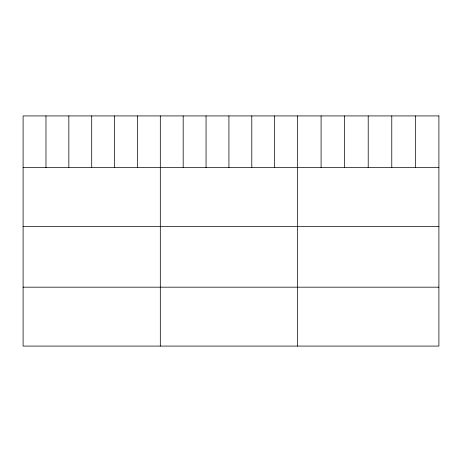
<?xml version="1.0" encoding="UTF-8"?>
<svg xmlns="http://www.w3.org/2000/svg" width="462" height="462" viewBox="0 0 462 462"><rect width="100%" height="100%" fill="white"/><g stroke="black" fill="none" stroke-linecap="round" stroke-linejoin="round"><path stroke-width="0.69" d="M23.1 167.596L438.9 167.596M23.1 226.495L438.9 226.495M23.1 287.179L438.9 287.179M415.338 115.922L415.338 167.596M391.776 115.922L391.776 167.596M368.214 115.922L368.214 167.596M344.652 115.922L344.652 167.596M321.09 115.922L321.09 167.596M297.528 115.922L297.528 346.078M274.659 115.922L274.659 167.596M251.79 115.922L251.79 167.596M228.921 115.922L228.921 167.596M206.052 115.922L206.052 167.596M183.183 115.922L183.183 167.596M160.314 115.922L160.314 346.078M137.445 115.922L137.445 167.596M114.576 115.922L114.576 167.596M91.707 115.922L91.707 167.596M68.838 115.922L68.838 167.596M45.969 115.922L45.969 167.596M438.9 115.922L23.1 115.922L23.1 346.078L438.9 346.078L438.9 115.922"/></g></svg>
